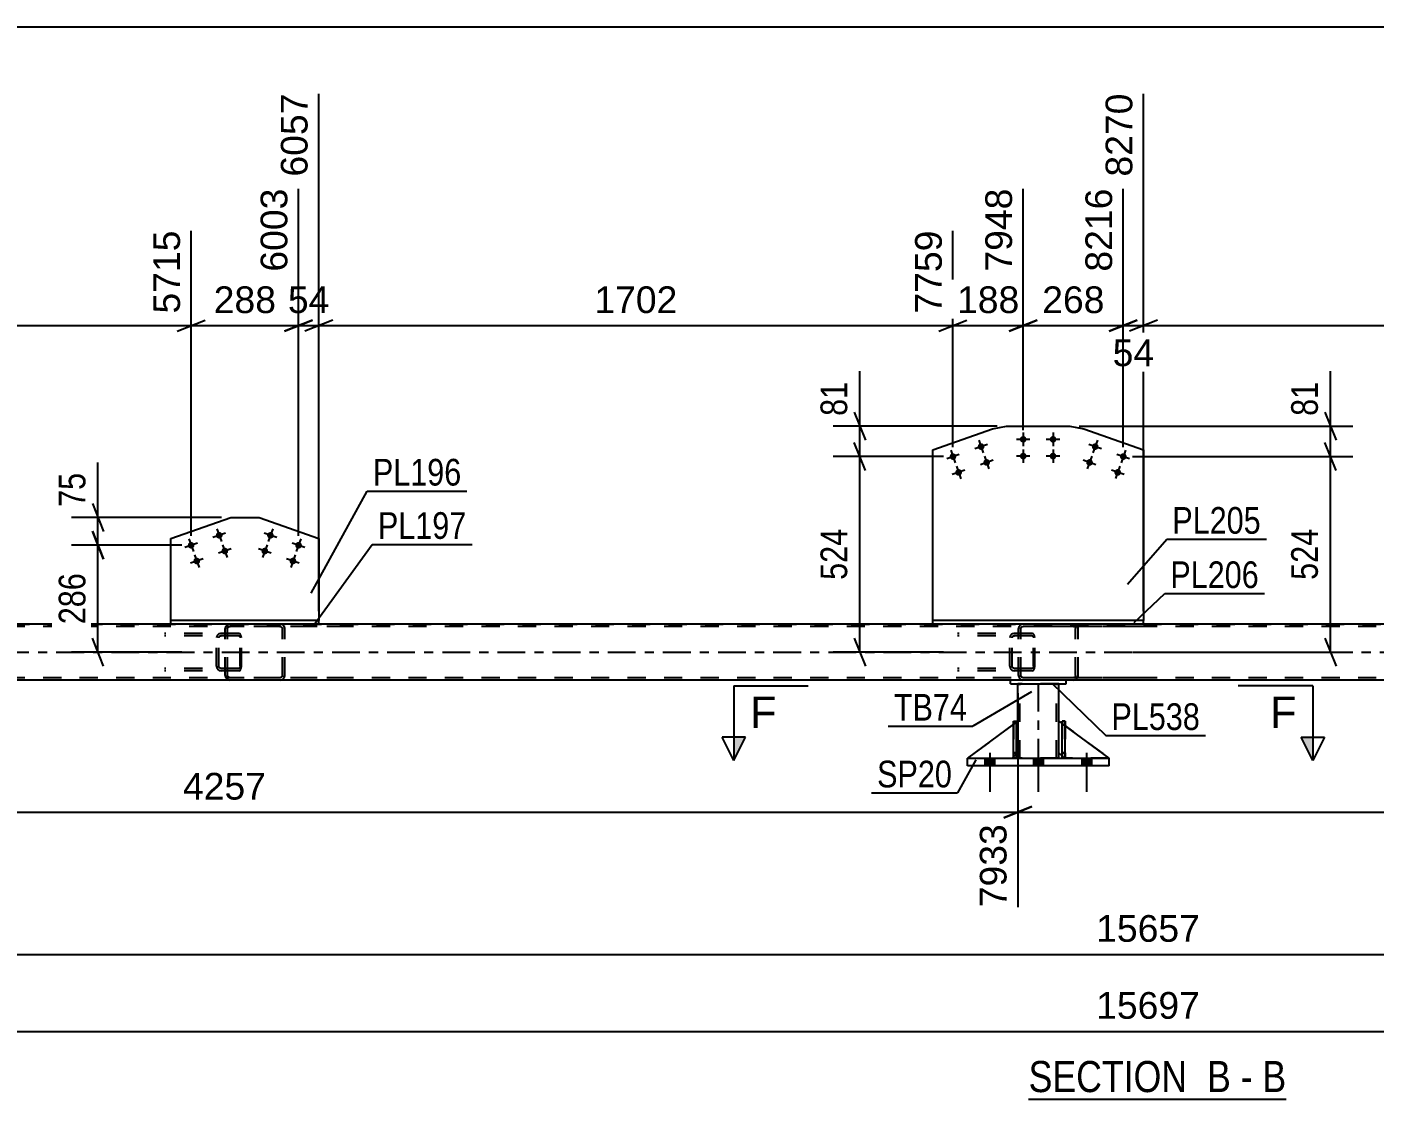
# Model space of a CAD drawing. Header units: millimetres. Extents: x -147 to 694, y -404 to 190.
# Drawn here: x 141.8 to 286.4, y -272.4 to -157.4 of the extents above; entities that cross this region are included whole.
import ezdxf

# ---------------------------------------------------------------- set-up
doc = ezdxf.new("R2010")
doc.units = ezdxf.units.MM
doc.linetypes.add('DXK_LINE_DOT2', pattern=[3.9198, 1.9599, -1.9599])
doc.linetypes.add('DXK_LINE_DOT3', pattern=[5.9187, 2.979, -0.9799, 0.9799, -0.9799])
doc.styles.add('Arial', font='ARIAL.TTF', dxfattribs={"height": 0.2})
doc.styles.add('Arial Narrow', font='ARIALN.TTF', dxfattribs={"height": 0.2})

# ---------------------------------------------------------------- blocks, each defined once
blk = doc.blocks.new('Unknown-318897192-17 - 5161')
at = {"color": 6, "linetype": 'Continuous'}
blk.add_line((249.34, -272.42), (276.98, -272.42), dxfattribs=at)
at = {"color": 0, "linetype": 'Continuous'}
for points in [[(267.44, -271.67), (267.44, -268.17), (249.34, -268.17), (249.34, -271.67)], [(271.05, -271.67), (271.05, -268.17), (268.49, -268.17), (268.49, -271.67)], [(273.38, -271.67), (273.38, -268.17), (272.1, -268.17), (272.1, -271.67)], [(276.98, -271.67), (276.98, -268.17), (274.43, -268.17), (274.43, -271.67)]]:
    blk.add_wipeout(points, dxfattribs=at)
at = {"color": 7, "linetype": 'Continuous', "style": 'Arial Narrow'}
for s, p in [('SECTION ', (249.34, -271.67)), ('B', (268.49, -271.67)), ('B', (274.43, -271.67)), ('-', (272.1, -271.67))]:
    blk.add_text(s, height=3.34, dxfattribs=at).set_placement(p)
blk = doc.blocks.new('Bolt-318897192-5173 - 5161')
at = {"linetype": 'Continuous'}
for points in [[(256.82, -202.52, -1), (256.15, -202.28, -1)], [(256.22, -204.22, -1), (255.54, -203.98, -1)], [(259.84, -203.59, -1), (259.16, -203.35, -1)], [(259.24, -205.29, -1), (258.56, -205.05, -1)]]:
    blk.add_hatch(color=1, dxfattribs=at).paths.add_polyline_path(points)
at = {"color": 1, "linetype": 'Continuous'}
for p, q in [((257.16, -202.64), (255.81, -202.16)), ((256.73, -201.72), (256.24, -203.08)), ((256.12, -203.42), (255.64, -204.77)), ((260.18, -203.71), (258.82, -203.23)), ((259.74, -202.79), (259.26, -204.15)), ((256.56, -204.34), (255.21, -203.86)), ((259.58, -205.41), (258.22, -204.93)), ((259.14, -204.49), (258.66, -205.84))]:
    blk.add_line(p, q, dxfattribs=at)
blk = doc.blocks.new('Bolt-318897192-5293 - 5161')
at = {"linetype": 'Continuous'}
for points in [[(244.65, -236.65), (245.69, -236.65), (245.69, -235.85), (244.65, -235.85)], [(244.65, -236.65), (245.69, -236.65), (245.69, -235.85), (244.65, -235.85)], [(244.65, -236.65), (245.69, -236.65), (245.69, -235.85), (244.65, -235.85)], [(249.85, -236.65), (250.89, -236.65), (250.89, -235.85), (249.85, -235.85)], [(249.85, -236.65), (250.89, -236.65), (250.89, -235.85), (249.85, -235.85)], [(255.05, -236.65), (256.09, -236.65), (256.09, -235.85), (255.05, -235.85)], [(255.05, -236.65), (256.09, -236.65), (256.09, -235.85), (255.05, -235.85)], [(255.05, -236.65), (256.09, -236.65), (256.09, -235.85), (255.05, -235.85)]]:
    blk.add_hatch(color=1, dxfattribs=at).paths.add_polyline_path(points)
at = {"color": 1, "linetype": 'Continuous'}
for p, q in [((245.17, -235.25), (245.17, -239.45)), ((245.17, -235.25), (245.17, -239.45)), ((245.17, -235.25), (245.17, -239.45)), ((250.37, -235.25), (250.37, -239.45)), ((250.37, -235.25), (250.37, -239.45)), ((255.57, -235.25), (255.57, -239.45)), ((255.57, -235.25), (255.57, -239.45)), ((255.57, -235.25), (255.57, -239.45)), ((244.65, -235.85), (244.65, -236.65)), ((244.65, -235.85), (244.65, -236.65)), ((244.65, -235.85), (244.65, -236.65)), ((245.69, -235.85), (245.69, -236.65)), ((245.69, -235.85), (245.69, -236.65)), ((245.69, -235.85), (245.69, -236.65)), ((249.85, -235.85), (249.85, -236.65)), ((249.85, -235.85), (249.85, -236.65)), ((250.89, -235.85), (250.89, -236.65)), ((250.89, -235.85), (250.89, -236.65)), ((255.05, -235.85), (255.05, -236.65)), ((255.05, -235.85), (255.05, -236.65)), ((255.05, -235.85), (255.05, -236.65)), ((256.09, -235.85), (256.09, -236.65)), ((256.09, -235.85), (256.09, -236.65)), ((256.09, -235.85), (256.09, -236.65))]:
    blk.add_line(p, q, dxfattribs=at)
blk = doc.blocks.new('Bolt-318897192-5243 - 5161')
at = {"linetype": 'Continuous'}
for points in [[(244.58, -202.28, -1), (243.9, -202.52, -1)], [(241.56, -203.35, -1), (240.89, -203.59, -1)], [(245.18, -203.98, -1), (244.5, -204.22, -1)], [(242.17, -205.05, -1), (241.49, -205.29, -1)]]:
    blk.add_hatch(color=1, dxfattribs=at).paths.add_polyline_path(points)
at = {"color": 1, "linetype": 'Continuous'}
for p, q in [((244.92, -202.16), (243.56, -202.64)), ((244, -201.72), (244.48, -203.08)), ((241.9, -203.23), (240.55, -203.71)), ((240.98, -202.79), (241.47, -204.15)), ((244.6, -203.42), (245.08, -204.78)), ((242.51, -204.93), (241.15, -205.41)), ((241.59, -204.49), (242.07, -205.85)), ((245.52, -203.86), (244.16, -204.34))]:
    blk.add_line(p, q, dxfattribs=at)
blk = doc.blocks.new('Part-318897192-5227 - 5161')
at = {"color": 7, "linetype": 'DXK_LINE_DOT2'}
for p, q in [((164.59, -222.45), (156.59, -222.45)), ((162.68, -222.45), (162.49, -222.48)), ((163.13, -222.69), (163.13, -222.45)), ((164.7, -222.48), (164.59, -222.45)), ((164.78, -222.59), (164.7, -222.48)), ((164.84, -222.74), (164.78, -222.59)), ((164.59, -222.69), (156.59, -222.69)), ((162.22, -222.74), (162.18, -222.93)), ((162.18, -225.97), (162.18, -222.93)), ((162.43, -222.93), (162.45, -222.84)), ((162.43, -225.97), (162.43, -222.93)), ((162.45, -222.84), (162.5, -222.76)), ((162.5, -222.76), (162.59, -222.71)), ((162.59, -222.71), (162.68, -222.69)), ((164.59, -222.69), (164.65, -222.71)), ((164.65, -222.71), (164.69, -222.76)), ((164.69, -222.76), (164.72, -222.84)), ((164.72, -222.84), (164.73, -222.93)), ((164.73, -225.97), (164.73, -222.93)), ((164.86, -222.93), (164.84, -222.74)), ((164.86, -225.97), (164.86, -222.93)), ((164.59, -226.21), (156.59, -226.21)), ((164.59, -226.45), (156.59, -226.45)), ((162.18, -225.97), (162.22, -226.15)), ((162.45, -226.06), (162.43, -225.97)), ((162.5, -226.14), (162.45, -226.06)), ((162.49, -226.41), (162.68, -226.45)), ((162.59, -226.19), (162.5, -226.14)), ((162.68, -226.21), (162.59, -226.19)), ((163.13, -226.45), (163.13, -226.21)), ((164.65, -226.19), (164.59, -226.21)), ((164.59, -226.45), (164.7, -226.41)), ((164.69, -226.14), (164.65, -226.19)), ((164.72, -226.06), (164.69, -226.14)), ((164.7, -226.41), (164.78, -226.31)), ((164.73, -225.97), (164.72, -226.06)), ((164.78, -226.31), (164.84, -226.15)), ((164.84, -226.15), (164.86, -225.97))]:
    blk.add_line(p, q, dxfattribs=at)
for centre, start, end in [((162.67, -222.94), 111.1513, 156.1049), ((162.67, -225.95), 203.8951, 248.8487)]:
    blk.add_arc(centre, 0.492, start, end, dxfattribs=at)
blk = doc.blocks.new('Part-318897192-5228 - 5161')
at = {"color": 7, "linetype": 'DXK_LINE_DOT2'}
for p, q in [((163.17, -221.74), (163.13, -221.93)), ((163.13, -226.97), (163.13, -221.93)), ((163.38, -221.93), (163.4, -221.84)), ((163.38, -226.97), (163.38, -221.93)), ((163.4, -221.84), (163.46, -221.76)), ((163.64, -221.45), (163.44, -221.48)), ((163.46, -221.76), (163.54, -221.71)), ((163.54, -221.71), (163.64, -221.69)), ((176, -221.45), (163.64, -221.45)), ((176, -221.69), (163.64, -221.69)), ((169.2, -221.48), (169, -221.45)), ((169, -221.69), (169.1, -221.71)), ((169.1, -221.71), (169.18, -221.76)), ((169.18, -221.76), (169.24, -221.84)), ((169.24, -221.84), (169.26, -221.93)), ((169.26, -226.97), (169.26, -221.93)), ((169.51, -221.93), (169.47, -221.74)), ((169.51, -226.97), (169.51, -221.93)), ((163.13, -226.97), (163.17, -227.15)), ((163.4, -227.06), (163.38, -226.97)), ((169.26, -226.97), (169.24, -227.06)), ((169.47, -227.15), (169.51, -226.97)), ((163.46, -227.14), (163.4, -227.06)), ((163.44, -227.41), (163.64, -227.45)), ((163.54, -227.19), (163.46, -227.14)), ((163.64, -227.21), (163.54, -227.19)), ((176, -227.21), (163.64, -227.21)), ((176, -227.45), (163.64, -227.45)), ((169.1, -227.19), (169, -227.21)), ((169, -227.45), (169.2, -227.41)), ((169.18, -227.14), (169.1, -227.19)), ((169.24, -227.06), (169.18, -227.14))]:
    blk.add_line(p, q, dxfattribs=at)
for centre, start, end in [((163.62, -221.95), 110.7583, 155.68), ((169.02, -221.95), 24.32, 69.2417), ((163.62, -226.95), 204.32, 249.2417), ((169.02, -226.95), 290.7583, 335.68)]:
    blk.add_arc(centre, 0.496, start, end, dxfattribs=at)
blk = doc.blocks.new('Part-318897192-5242 - 5161')
at = {"color": 2, "linetype": 'Continuous'}
for p, q in [((157.3, -212.27), (163.71, -210)), ((163.71, -210), (166.75, -210)), ((166.75, -210), (173.16, -212.27)), ((157.3, -221.05), (157.3, -212.27)), ((173.16, -212.27), (173.16, -221.05))]:
    blk.add_line(p, q, dxfattribs=at)
at = {"color": 7, "linetype": 'DXK_LINE_DOT2'}
blk.add_line((173.16, -221.05), (157.3, -221.05), dxfattribs=at)
blk = doc.blocks.new('Part-318897192-5178 - 5161')
at = {"color": 2, "linetype": 'Continuous'}
for p, q in [((239.06, -202.76), (245.47, -200.48)), ((245.47, -200.48), (246.96, -200.22)), ((246.96, -200.22), (253.76, -200.22)), ((253.76, -200.22), (255.26, -200.48)), ((255.26, -200.48), (261.67, -202.75)), ((239.06, -221.05), (239.06, -202.76)), ((261.67, -202.75), (261.67, -221.05))]:
    blk.add_line(p, q, dxfattribs=at)
at = {"color": 7, "linetype": 'DXK_LINE_DOT2'}
blk.add_line((261.67, -221.05), (239.06, -221.05), dxfattribs=at)
blk = doc.blocks.new('Bolt-318897192-5244 - 5161')
at = {"linetype": 'Continuous'}
for points in [[(249.12, -201.62, -1), (248.4, -201.62, -1)], [(252.32, -201.62, -1), (251.6, -201.62, -1)], [(249.12, -203.42, -1), (248.4, -203.42, -1)], [(252.32, -203.42, -1), (251.6, -203.42, -1)]]:
    blk.add_hatch(color=1, dxfattribs=at).paths.add_polyline_path(points)
at = {"color": 1, "linetype": 'Continuous'}
for p, q in [((248.76, -200.9), (248.76, -202.34)), ((251.96, -200.9), (251.96, -202.34)), ((249.48, -201.62), (248.04, -201.62)), ((252.68, -201.62), (251.24, -201.62)), ((249.48, -203.42), (248.04, -203.42)), ((248.76, -202.7), (248.76, -204.14)), ((252.68, -203.42), (251.24, -203.42)), ((251.96, -202.7), (251.96, -204.14))]:
    blk.add_line(p, q, dxfattribs=at)
blk = doc.blocks.new('Bolt-318897192-5267 - 5161')
at = {"linetype": 'Continuous'}
for points in [[(168.31, -212.04, -1), (167.64, -211.8, -1)], [(167.71, -213.73, -1), (167.03, -213.49, -1)], [(171.33, -213.11, -1), (170.65, -212.87, -1)], [(170.73, -214.8, -1), (170.05, -214.56, -1)]]:
    blk.add_hatch(color=1, dxfattribs=at).paths.add_polyline_path(points)
at = {"color": 1, "linetype": 'Continuous'}
for p, q in [((168.65, -212.16), (167.3, -211.68)), ((168.22, -211.24), (167.73, -212.6)), ((171.23, -212.31), (170.75, -213.67)), ((168.05, -213.85), (166.69, -213.37)), ((167.61, -212.94), (167.13, -214.29)), ((171.67, -213.23), (170.31, -212.75)), ((171.07, -214.92), (169.71, -214.44)), ((170.63, -214.01), (170.15, -215.36))]:
    blk.add_line(p, q, dxfattribs=at)
blk = doc.blocks.new('Part-318897192-5289 - 5161')
at = {"color": 7, "linetype": 'DXK_LINE_DOT2'}
for p, q in [((249.73, -222.45), (241.72, -222.45)), ((247.82, -222.45), (247.62, -222.48)), ((248.26, -222.69), (248.26, -222.45)), ((249.83, -222.48), (249.73, -222.45)), ((249.92, -222.59), (249.83, -222.48)), ((249.98, -222.74), (249.92, -222.59)), ((249.73, -222.69), (241.72, -222.69)), ((247.35, -222.74), (247.31, -222.93)), ((247.31, -225.97), (247.31, -222.93)), ((247.57, -222.93), (247.58, -222.84)), ((247.57, -225.97), (247.57, -222.93)), ((247.58, -222.84), (247.64, -222.76)), ((247.64, -222.76), (247.72, -222.71)), ((247.72, -222.71), (247.82, -222.69)), ((249.73, -222.69), (249.78, -222.71)), ((249.78, -222.71), (249.82, -222.76)), ((249.82, -222.76), (249.85, -222.84)), ((249.85, -222.84), (249.86, -222.93)), ((249.86, -225.97), (249.86, -222.93)), ((250, -222.93), (249.98, -222.74)), ((250, -225.97), (250, -222.93)), ((249.73, -226.21), (241.72, -226.21)), ((249.73, -226.45), (241.72, -226.45)), ((247.31, -225.97), (247.35, -226.15)), ((247.58, -226.06), (247.57, -225.97)), ((247.64, -226.14), (247.58, -226.06)), ((247.62, -226.41), (247.82, -226.45)), ((247.72, -226.19), (247.64, -226.14)), ((247.82, -226.21), (247.72, -226.19)), ((248.26, -226.45), (248.26, -226.21)), ((249.78, -226.19), (249.73, -226.21)), ((249.73, -226.45), (249.83, -226.41)), ((249.82, -226.14), (249.78, -226.19)), ((249.85, -226.06), (249.82, -226.14)), ((249.83, -226.41), (249.92, -226.31)), ((249.86, -225.97), (249.85, -226.06)), ((249.92, -226.31), (249.98, -226.15)), ((249.98, -226.15), (250, -225.97))]:
    blk.add_line(p, q, dxfattribs=at)
for centre, start, end in [((247.8, -222.94), 111.1513, 156.1049), ((247.8, -225.95), 203.8951, 248.8487)]:
    blk.add_arc(centre, 0.492, start, end, dxfattribs=at)
blk = doc.blocks.new('Part-318897192-5225 - 5161')
at = {"color": 7, "linetype": 'DXK_LINE_DOT2'}
for p, q in [((557.12, -221.69), (-20.73, -221.69)), ((-12.73, -221.45), (557.12, -221.45)), ((173.16, -221.45), (157.3, -221.45)), ((261.67, -221.45), (239.06, -221.45)), ((557.12, -227.21), (-20.73, -227.21)), ((253.38, -227.45), (247.38, -227.45))]:
    blk.add_line(p, q, dxfattribs=at)
at = {"color": 2, "linetype": 'Continuous'}
for p, q in [((157.3, -221.45), (91.4, -221.45)), ((239.06, -221.45), (173.16, -221.45)), ((327.57, -221.45), (261.67, -221.45)), ((247.38, -227.45), (83.11, -227.45)), ((417.64, -227.45), (253.38, -227.45))]:
    blk.add_line(p, q, dxfattribs=at)
at = {"color": 7, "linetype": 'DXK_LINE_DOT3'}
blk.add_line((-20.73, -224.45), (557.12, -224.45), dxfattribs=at)
blk = doc.blocks.new('Bolt-318897192-5315 - 5161')
at = {"linetype": 'Continuous'}
for points in [[(162.82, -211.8, -1), (162.14, -212.04, -1)], [(159.8, -212.87, -1), (159.13, -213.11, -1)], [(163.42, -213.49, -1), (162.74, -213.73, -1)], [(160.41, -214.56, -1), (159.73, -214.8, -1)]]:
    blk.add_hatch(color=1, dxfattribs=at).paths.add_polyline_path(points)
at = {"color": 1, "linetype": 'Continuous'}
for p, q in [((159.22, -212.31), (159.71, -213.67)), ((163.16, -211.68), (161.8, -212.16)), ((162.24, -211.24), (162.72, -212.6)), ((160.14, -212.75), (158.79, -213.23)), ((163.76, -213.37), (162.4, -213.85)), ((162.84, -212.94), (163.32, -214.29)), ((160.75, -214.44), (159.39, -214.92)), ((159.83, -214.01), (160.31, -215.36))]:
    blk.add_line(p, q, dxfattribs=at)
blk = doc.blocks.new('Part-318897192-5450 - 5161')
at = {"color": 7, "linetype": 'DXK_LINE_DOT2'}
for p, q in [((247.73, -231.85), (248.05, -231.85)), ((247.73, -235.25), (247.73, -231.85)), ((247.73, -231.85), (247.73, -235.85)), ((248.05, -231.85), (248.05, -235.25)), ((248.05, -235.85), (248.05, -231.94)), ((248.05, -235.25), (247.73, -235.25)), ((247.73, -235.85), (247.73, -235.25)), ((248.05, -235.25), (248.05, -235.85)), ((248.05, -235.85), (247.73, -235.85)), ((248.05, -235.85), (248.05, -235.85))]:
    blk.add_line(p, q, dxfattribs=at)
blk = doc.blocks.new('Part-318897192-5362 - 5161')
at = {"color": 2, "linetype": 'Continuous'}
for p, q in [((173.16, -221.05), (157.3, -221.05)), ((157.3, -221.45), (157.3, -221.05)), ((173.16, -221.45), (173.16, -221.05)), ((173.16, -221.45), (157.3, -221.45))]:
    blk.add_line(p, q, dxfattribs=at)
blk = doc.blocks.new('Part-318897192-5432 - 5161')
at = {"color": 2, "linetype": 'Continuous'}
for p, q in [((261.67, -221.05), (239.06, -221.05)), ((239.06, -221.45), (239.06, -221.05)), ((261.67, -221.45), (261.67, -221.05)), ((261.67, -221.45), (239.06, -221.45))]:
    blk.add_line(p, q, dxfattribs=at)
blk = doc.blocks.new('Part-318897192-5437 - 5161')
at = {"color": 2, "linetype": 'Continuous'}
for p, q in [((242.77, -236.65), (242.77, -235.85)), ((242.77, -235.85), (257.97, -235.85)), ((257.97, -236.65), (242.77, -236.65)), ((257.97, -236.65), (257.97, -235.85))]:
    blk.add_line(p, q, dxfattribs=at)
blk = doc.blocks.new('Part-318897192-5480 - 5161')
at = {"color": 7, "linetype": 'DXK_LINE_DOT2'}
for p, q in [((253.25, -231.85), (252.93, -231.85)), ((252.93, -235.25), (252.93, -231.85)), ((252.93, -231.85), (252.93, -235.85)), ((253.25, -231.85), (253.25, -235.25)), ((253.25, -235.85), (253.25, -231.85)), ((253.25, -235.25), (252.93, -235.25)), ((252.93, -235.85), (252.93, -235.25)), ((253.25, -235.25), (253.25, -235.85)), ((253.25, -235.85), (252.93, -235.85)), ((253.25, -235.85), (253.25, -235.85))]:
    blk.add_line(p, q, dxfattribs=at)
blk = doc.blocks.new('Part-318897192-5481 - 5161')
at = {"color": 2, "linetype": 'Continuous'}
for p, q in [((247.73, -235.85), (247.73, -231.85)), ((247.73, -231.85), (248.05, -231.85)), ((248.05, -235.85), (248.05, -231.85)), ((247.73, -235.85), (247.73, -235.85)), ((248.05, -235.85), (247.73, -235.85))]:
    blk.add_line(p, q, dxfattribs=at)
at = {"color": 7, "linetype": 'DXK_LINE_DOT2'}
for p, q in [((247.73, -231.85), (247.73, -235.25)), ((248.05, -235.25), (248.05, -231.85)), ((247.73, -235.25), (247.73, -235.85)), ((247.73, -235.25), (248.05, -235.25)), ((248.05, -235.85), (248.05, -235.25)), ((247.73, -235.85), (247.73, -235.85)), ((247.73, -235.85), (247.73, -235.85)), ((248.05, -235.85), (248.05, -235.85))]:
    blk.add_line(p, q, dxfattribs=at)
blk = doc.blocks.new('Part-318897192-5482 - 5161')
at = {"color": 2, "linetype": 'Continuous'}
for p, q in [((252.93, -235.85), (252.93, -231.85)), ((252.93, -231.85), (253.25, -231.85)), ((253.25, -235.85), (253.25, -231.85)), ((252.93, -235.85), (252.93, -235.85)), ((253.25, -235.85), (252.93, -235.85))]:
    blk.add_line(p, q, dxfattribs=at)
at = {"color": 7, "linetype": 'DXK_LINE_DOT2'}
for p, q in [((252.93, -231.85), (252.93, -235.25)), ((253.25, -235.25), (253.25, -231.85)), ((252.93, -235.25), (252.93, -235.85)), ((252.93, -235.25), (253.25, -235.25)), ((253.25, -235.85), (253.25, -235.25)), ((252.93, -235.85), (252.93, -235.85)), ((252.93, -235.85), (252.93, -235.85)), ((253.25, -235.85), (253.25, -235.85))]:
    blk.add_line(p, q, dxfattribs=at)
blk = doc.blocks.new('Part-318897192-5487 - 5161')
at = {"color": 2, "linetype": 'Continuous'}
for p, q in [((248.17, -231.85), (248.17, -227.85)), ((252.57, -231.85), (252.57, -227.85)), ((248.17, -235.85), (248.17, -235.25)), ((252.57, -235.85), (252.57, -235.25))]:
    blk.add_line(p, q, dxfattribs=at)
at = {"color": 7, "linetype": 'DXK_LINE_DOT2'}
for p, q in [((252.57, -227.85), (248.17, -227.85)), ((248.41, -235.85), (248.41, -227.85)), ((252.33, -235.85), (252.33, -227.85)), ((248.17, -235.25), (248.17, -231.85)), ((252.57, -235.25), (252.57, -231.85)), ((252.57, -235.85), (248.17, -235.85))]:
    blk.add_line(p, q, dxfattribs=at)
at = {"color": 7, "linetype": 'DXK_LINE_DOT3'}
blk.add_line((250.37, -227.85), (250.37, -235.85), dxfattribs=at)
blk = doc.blocks.new('Part-318897192-5493 - 5161')
at = {"color": 2, "linetype": 'Continuous'}
for p, q in [((253.38, -227.45), (247.38, -227.45)), ((247.38, -227.85), (247.38, -227.45)), ((247.38, -227.85), (253.38, -227.85)), ((253.38, -227.85), (253.38, -227.45))]:
    blk.add_line(p, q, dxfattribs=at)
blk = doc.blocks.new('Part-318897192-5495 - 5161')
at = {"color": 7, "linetype": 'DXK_LINE_DOT2'}
for p, q in [((252.58, -235.25), (252.58, -231.85)), ((252.58, -231.85), (257.98, -235.85)), ((253.18, -235.85), (252.58, -235.25)), ((257.98, -235.85), (253.18, -235.85))]:
    blk.add_line(p, q, dxfattribs=at)
blk = doc.blocks.new('Part-318897192-5496 - 5161')
at = {"color": 2, "linetype": 'Continuous'}
for p, q in [((252.58, -235.25), (252.58, -231.85)), ((252.58, -231.85), (252.93, -232.11)), ((257.97, -235.85), (253.25, -232.35)), ((252.93, -235.6), (252.58, -235.25))]:
    blk.add_line(p, q, dxfattribs=at)
at = {"color": 7, "linetype": 'DXK_LINE_DOT2'}
for p, q in [((253.25, -232.35), (252.93, -232.11)), ((252.93, -235.6), (253.18, -235.85)), ((253.18, -235.85), (257.97, -235.85))]:
    blk.add_line(p, q, dxfattribs=at)
blk = doc.blocks.new('Part-318897192-5497 - 5161')
at = {"color": 7, "linetype": 'DXK_LINE_DOT2'}
for p, q in [((248.17, -231.85), (242.77, -235.85)), ((248.17, -235.25), (248.17, -231.85)), ((248.17, -231.85), (248.17, -235.25)), ((247.57, -235.85), (248.17, -235.25)), ((248.17, -235.25), (247.57, -235.85)), ((248.17, -235.25), (248.17, -235.25)), ((242.77, -235.85), (247.57, -235.85))]:
    blk.add_line(p, q, dxfattribs=at)
blk = doc.blocks.new('Part-318897192-5499 - 5161')
at = {"color": 2, "linetype": 'Continuous'}
for p, q in [((247.73, -232.18), (242.77, -235.85)), ((248.17, -231.85), (248.05, -231.94)), ((248.17, -235.25), (248.17, -231.85)), ((248.17, -235.25), (248.05, -235.37)), ((248.17, -235.25), (248.17, -235.25)), ((247.73, -235.69), (247.57, -235.85))]:
    blk.add_line(p, q, dxfattribs=at)
at = {"color": 7, "linetype": 'DXK_LINE_DOT2'}
for p, q in [((248.05, -231.94), (247.73, -232.18)), ((248.17, -235.25), (248.17, -231.85)), ((248.17, -235.25), (247.57, -235.85)), ((248.05, -235.37), (247.73, -235.69)), ((242.77, -235.85), (242.77, -235.85)), ((242.77, -235.85), (247.57, -235.85))]:
    blk.add_line(p, q, dxfattribs=at)
blk = doc.blocks.new('Part-318897192-5508 - 5161')
at = {"color": 7, "linetype": 'DXK_LINE_DOT2'}
for p, q in [((248.3, -221.74), (248.26, -221.93)), ((248.26, -226.97), (248.26, -221.93)), ((248.52, -221.93), (248.54, -221.84)), ((248.52, -226.97), (248.52, -221.93)), ((248.54, -221.84), (248.59, -221.76)), ((248.77, -221.45), (248.58, -221.48)), ((248.59, -221.76), (248.68, -221.71)), ((248.68, -221.71), (248.77, -221.69)), ((261.13, -221.45), (248.77, -221.45)), ((261.13, -221.69), (248.77, -221.69)), ((254.33, -221.48), (254.14, -221.45)), ((254.14, -221.69), (254.23, -221.71)), ((254.23, -221.71), (254.32, -221.76)), ((254.32, -221.76), (254.37, -221.84)), ((254.37, -221.84), (254.39, -221.93)), ((254.39, -226.97), (254.39, -221.93)), ((254.65, -221.93), (254.61, -221.74)), ((254.65, -226.97), (254.65, -221.93)), ((248.26, -226.97), (248.3, -227.15)), ((248.54, -227.06), (248.52, -226.97)), ((254.39, -226.97), (254.37, -227.06)), ((254.61, -227.15), (254.65, -226.97)), ((248.59, -227.14), (248.54, -227.06)), ((248.58, -227.41), (248.77, -227.45)), ((248.68, -227.19), (248.59, -227.14)), ((248.77, -227.21), (248.68, -227.19)), ((261.13, -227.21), (248.77, -227.21)), ((261.13, -227.45), (248.77, -227.45)), ((254.23, -227.19), (254.14, -227.21)), ((254.14, -227.45), (254.33, -227.41)), ((254.32, -227.14), (254.23, -227.19)), ((254.37, -227.06), (254.32, -227.14))]:
    blk.add_line(p, q, dxfattribs=at)
for centre, start, end in [((248.75, -221.95), 110.7583, 155.68), ((254.16, -221.95), 24.32, 69.2417), ((248.75, -226.95), 204.32, 249.2417), ((254.16, -226.95), 290.7583, 335.68)]:
    blk.add_arc(centre, 0.496, start, end, dxfattribs=at)
blk = doc.blocks.new('StraightDimension-318897192-4993 - 3274')
at = {"color": 7, "linetype": 'Continuous'}
blk.add_line((-46.14, -157.36), (588.12, -157.36), dxfattribs=at)
blk = doc.blocks.new('StraightDimension-318897192-11980 - 5161')
at = {"color": 7, "linetype": 'Continuous'}
for p, q in [((173.16, -220.05), (173.16, -164.53)), ((170.99, -211.99), (170.99, -174.73)), ((169.49, -190.02), (172.49, -188.82)), ((174.66, -188.82), (171.66, -190.02)), ((170.99, -189.42), (173.16, -189.42))]:
    blk.add_line(p, q, dxfattribs=at)
at = {"color": 0, "linetype": 'Continuous'}
blk.add_wipeout([(172.56, -163.93), (168.36, -163.93), (168.36, -174.02), (172.56, -174.02)], dxfattribs=at)
at = {"color": 0}
blk.add_wipeout([(174.9, -188.67), (174.9, -184.47), (169.25, -184.47), (169.25, -188.67)], dxfattribs=at)
at = {"color": 3, "linetype": 'Continuous', "style": 'Arial'}
blk.add_text('6057', height=2.865, rotation=90.0002, dxfattribs=at).set_placement((171.96, -173.42))
at = {"color": 3, "style": 'Arial'}
blk.add_text('54', height=2.865, dxfattribs=at).set_placement((169.85, -188.07))
blk = doc.blocks.new('StraightDimension-318897192-11979 - 5161')
at = {"color": 7, "linetype": 'Continuous'}
for p, q in [((173.16, -220.05), (173.16, -164.53)), ((241.22, -202.47), (241.22, -179.23)), ((174.66, -188.82), (171.66, -190.02)), ((239.72, -190.02), (242.72, -188.82)), ((173.16, -189.42), (241.22, -189.42))]:
    blk.add_line(p, q, dxfattribs=at)
at = {"color": 0}
blk.add_wipeout([(212.24, -188.67), (212.24, -184.47), (202.14, -184.47), (202.14, -188.67)], dxfattribs=at)
at = {"color": 3, "style": 'Arial'}
blk.add_text('1702', height=2.865, dxfattribs=at).set_placement((202.74, -188.07))
at = {"color": 0, "linetype": 'Continuous'}
blk.add_wipeout([(240.62, -178.63), (236.42, -178.63), (236.42, -188.72), (240.62, -188.72)], dxfattribs=at)
at = {"color": 3, "linetype": 'Continuous', "style": 'Arial'}
blk.add_text('7759', height=2.865, rotation=90.0002, dxfattribs=at).set_placement((240.02, -188.12))
blk = doc.blocks.new('StraightDimension-318897192-11981 - 5161')
at = {"color": 7, "linetype": 'Continuous'}
for p, q in [((170.99, -211.99), (170.99, -174.73)), ((159.47, -211.99), (159.47, -179.23)), ((157.97, -190.02), (160.97, -188.82)), ((172.49, -188.82), (169.49, -190.02)), ((159.47, -189.42), (170.99, -189.42))]:
    blk.add_line(p, q, dxfattribs=at)
at = {"color": 0}
blk.add_wipeout([(169.16, -188.67), (169.16, -184.47), (161.29, -184.47), (161.29, -188.67)], dxfattribs=at)
at = {"color": 3, "style": 'Arial'}
blk.add_text('288', height=2.865, dxfattribs=at).set_placement((161.89, -188.07))
at = {"color": 0, "linetype": 'Continuous'}
blk.add_wipeout([(170.39, -174.13), (166.19, -174.13), (166.19, -184.22), (170.39, -184.22)], dxfattribs=at)
at = {"color": 3, "linetype": 'Continuous', "style": 'Arial'}
blk.add_text('6003', height=2.865, rotation=90.0002, dxfattribs=at).set_placement((169.79, -183.62))
blk = doc.blocks.new('StraightDimension-318897192-11978 - 5161')
at = {"color": 7, "linetype": 'Continuous'}
for p, q in [((248.76, -200.62), (248.76, -174.73)), ((241.22, -202.47), (241.22, -179.23)), ((239.72, -190.02), (242.72, -188.82)), ((250.26, -188.82), (247.26, -190.02)), ((241.22, -189.42), (248.76, -189.42))]:
    blk.add_line(p, q, dxfattribs=at)
at = {"color": 0}
blk.add_wipeout([(248.93, -188.67), (248.93, -184.47), (241.06, -184.47), (241.06, -188.67)], dxfattribs=at)
at = {"color": 3, "style": 'Arial'}
blk.add_text('188', height=2.865, dxfattribs=at).set_placement((241.66, -188.07))
at = {"color": 0, "linetype": 'Continuous'}
blk.add_wipeout([(248.16, -174.13), (243.96, -174.13), (243.96, -184.22), (248.16, -184.22)], dxfattribs=at)
at = {"color": 3, "linetype": 'Continuous', "style": 'Arial'}
blk.add_text('7948', height=2.865, rotation=90.0002, dxfattribs=at).set_placement((247.56, -183.62))
blk = doc.blocks.new('StraightDimension-318897192-11975 - 5161')
at = {"color": 7, "linetype": 'Continuous'}
for p, q in [((261.67, -220.05), (261.67, -164.53)), ((329.73, -211.99), (329.73, -179.23)), ((263.17, -188.82), (260.17, -190.02)), ((328.23, -190.02), (331.23, -188.82)), ((261.67, -189.42), (329.73, -189.42))]:
    blk.add_line(p, q, dxfattribs=at)
at = {"color": 0}
blk.add_wipeout([(300.75, -188.67), (300.75, -184.47), (290.65, -184.47), (290.65, -188.67)], dxfattribs=at)
at = {"color": 3, "style": 'Arial'}
blk.add_text('1702', height=2.865, dxfattribs=at).set_placement((291.25, -188.07))
at = {"color": 0, "linetype": 'Continuous'}
blk.add_wipeout([(329.13, -178.63), (324.93, -178.63), (324.93, -188.72), (329.13, -188.72)], dxfattribs=at)
at = {"color": 3, "linetype": 'Continuous', "style": 'Arial'}
blk.add_text('9972', height=2.865, rotation=90.0002, dxfattribs=at).set_placement((328.53, -188.12))
blk = doc.blocks.new('StraightDimension-318897192-5809 - 5161')
at = {"color": 7, "linetype": 'Continuous'}
for p, q in [((77.91, -228.85), (77.91, -251.83)), ((248.17, -228.85), (248.17, -251.83)), ((79.41, -241.03), (76.41, -242.23)), ((246.67, -242.23), (249.67, -241.03)), ((77.91, -241.63), (248.17, -241.63))]:
    blk.add_line(p, q, dxfattribs=at)
at = {"color": 0}
blk.add_wipeout([(168.09, -240.88), (168.09, -236.68), (157.99, -236.68), (157.99, -240.88)], dxfattribs=at)
at = {"color": 3, "style": 'Arial'}
blk.add_text('4257', height=2.865, dxfattribs=at).set_placement((158.59, -240.28))
at = {"color": 0, "linetype": 'Continuous'}
blk.add_wipeout([(247.57, -242.33), (243.37, -242.33), (243.37, -252.43), (247.57, -252.43)], dxfattribs=at)
at = {"color": 3, "linetype": 'Continuous', "style": 'Arial'}
blk.add_text('7933', height=2.865, rotation=90.0002, dxfattribs=at).set_placement((246.97, -251.83))
blk = doc.blocks.new('StraightDimension-318897192-5819 - 5161')
at = {"color": 7, "linetype": 'Continuous'}
for p, q in [((248.17, -228.85), (248.17, -251.83)), ((418.44, -228.85), (418.44, -254.05)), ((249.67, -241.03), (246.67, -242.23)), ((416.94, -242.23), (419.94, -241.03)), ((248.17, -241.63), (418.44, -241.63))]:
    blk.add_line(p, q, dxfattribs=at)
at = {"color": 0}
blk.add_wipeout([(338.36, -240.88), (338.36, -236.68), (328.26, -236.68), (328.26, -240.88)], dxfattribs=at)
at = {"color": 3, "style": 'Arial'}
blk.add_text('4257', height=2.865, dxfattribs=at).set_placement((328.86, -240.28))
at = {"color": 0, "linetype": 'Continuous'}
blk.add_wipeout([(417.84, -242.33), (413.64, -242.33), (413.64, -254.65), (417.84, -254.65)], dxfattribs=at)
at = {"color": 3, "linetype": 'Continuous', "style": 'Arial'}
blk.add_text('12190', height=2.865, rotation=90.0002, dxfattribs=at).set_placement((417.24, -254.05))
blk = doc.blocks.new('StraightDimension-318897192-5843 - 5161')
at = {"color": 7, "linetype": 'Continuous'}
blk.add_line((-33.63, -265.15), (557.92, -265.15), dxfattribs=at)
at = {"color": 0}
blk.add_wipeout([(268.31, -264.4), (268.31, -260.2), (255.99, -260.2), (255.99, -264.4)], dxfattribs=at)
at = {"color": 3, "style": 'Arial'}
blk.add_text('15697', height=2.865, dxfattribs=at).set_placement((256.59, -263.8))
blk = doc.blocks.new('StraightDimension-318897192-6138 - 5161')
at = {"color": 7, "linetype": 'Continuous'}
blk.add_line((-32.83, -256.89), (557.12, -256.89), dxfattribs=at)
at = {"color": 0}
blk.add_wipeout([(268.31, -256.14), (268.31, -251.94), (255.99, -251.94), (255.99, -256.14)], dxfattribs=at)
at = {"color": 3, "style": 'Arial'}
blk.add_text('15657', height=2.865, dxfattribs=at).set_placement((256.59, -255.54))
blk = doc.blocks.new('StraightDimension-318897192-11976 - 5161')
at = {"color": 7, "linetype": 'Continuous'}
for p, q in [((261.67, -220.05), (261.67, -164.53)), ((259.5, -202.47), (259.5, -174.73)), ((258, -190.02), (261, -188.82)), ((263.17, -188.82), (260.17, -190.02)), ((259.5, -189.42), (261.67, -189.42))]:
    blk.add_line(p, q, dxfattribs=at)
at = {"color": 0, "linetype": 'Continuous'}
blk.add_wipeout([(261.07, -163.93), (256.87, -163.93), (256.87, -174.02), (261.07, -174.02)], dxfattribs=at)
at = {"color": 0}
blk.add_wipeout([(263.41, -194.37), (263.41, -190.17), (257.76, -190.17), (257.76, -194.37)], dxfattribs=at)
at = {"color": 3, "linetype": 'Continuous', "style": 'Arial'}
blk.add_text('8270', height=2.865, rotation=90.0002, dxfattribs=at).set_placement((260.47, -173.42))
at = {"color": 3, "style": 'Arial'}
blk.add_text('54', height=2.865, dxfattribs=at).set_placement((258.36, -193.77))
blk = doc.blocks.new('StraightDimension-318897192-11977 - 5161')
at = {"color": 7, "linetype": 'Continuous'}
for p, q in [((248.76, -200.62), (248.76, -174.73)), ((259.5, -202.47), (259.5, -174.73)), ((247.26, -190.02), (250.26, -188.82)), ((261, -188.82), (258, -190.02)), ((248.76, -189.42), (259.5, -189.42))]:
    blk.add_line(p, q, dxfattribs=at)
at = {"color": 0}
blk.add_wipeout([(258.07, -188.67), (258.07, -184.47), (250.2, -184.47), (250.2, -188.67)], dxfattribs=at)
at = {"color": 3, "style": 'Arial'}
blk.add_text('268', height=2.865, dxfattribs=at).set_placement((250.8, -188.07))
at = {"color": 0, "linetype": 'Continuous'}
blk.add_wipeout([(258.9, -174.13), (254.7, -174.13), (254.7, -184.22), (258.9, -184.22)], dxfattribs=at)
at = {"color": 3, "linetype": 'Continuous', "style": 'Arial'}
blk.add_text('8216', height=2.865, rotation=90.0002, dxfattribs=at).set_placement((258.3, -183.62))
blk = doc.blocks.new('StraightDimension-318897192-11982 - 5161')
at = {"color": 7, "linetype": 'Continuous'}
for p, q in [((91.4, -220.05), (91.4, -164.53)), ((159.47, -211.99), (159.47, -179.23)), ((92.9, -188.82), (89.9, -190.02)), ((157.97, -190.02), (160.97, -188.82)), ((91.4, -189.42), (159.47, -189.42))]:
    blk.add_line(p, q, dxfattribs=at)
at = {"color": 0}
blk.add_wipeout([(130.48, -188.67), (130.48, -184.47), (120.38, -184.47), (120.38, -188.67)], dxfattribs=at)
at = {"color": 3, "style": 'Arial'}
blk.add_text('1702', height=2.865, dxfattribs=at).set_placement((120.98, -188.07))
at = {"color": 0, "linetype": 'Continuous'}
blk.add_wipeout([(158.87, -178.63), (154.67, -178.63), (154.67, -188.72), (158.87, -188.72)], dxfattribs=at)
at = {"color": 3, "linetype": 'Continuous', "style": 'Arial'}
blk.add_text('5715', height=2.865, rotation=90.0002, dxfattribs=at).set_placement((158.27, -188.12))
blk = doc.blocks.new('StraightDimension-318897192-19309 - 5161')
at = {"color": 7, "linetype": 'Continuous'}
for p, q in [((149.47, -210), (149.47, -204.09)), ((149.47, -210), (149.47, -204.09)), ((148.87, -208.5), (150.07, -211.5)), ((162.71, -210), (146.62, -210)), ((149.47, -212.99), (149.47, -210)), ((150.07, -214.49), (148.87, -211.49)), ((158.47, -212.99), (146.62, -212.99))]:
    blk.add_line(p, q, dxfattribs=at)
at = {"color": 0}
blk.add_wipeout([(148.72, -204.62), (144.52, -204.62), (144.52, -209.47), (148.72, -209.47)], dxfattribs=at)
at = {"color": 3, "style": 'Arial Narrow'}
blk.add_text('75', height=2.863, rotation=90.0002, dxfattribs=at).set_placement((148.12, -208.87))
blk = doc.blocks.new('StraightDimension-318897192-19310 - 5161')
at = {"color": 7, "linetype": 'Continuous'}
for p, q in [((148.87, -211.49), (150.07, -214.49)), ((158.47, -212.99), (146.62, -212.99)), ((149.47, -224.45), (149.47, -212.99)), ((150.07, -225.95), (148.87, -222.95)), ((158.47, -224.45), (146.62, -224.45))]:
    blk.add_line(p, q, dxfattribs=at)
at = {"color": 0}
blk.add_wipeout([(148.72, -215.38), (144.52, -215.38), (144.52, -222.06), (148.72, -222.06)], dxfattribs=at)
at = {"color": 3, "style": 'Arial Narrow'}
blk.add_text('286', height=2.863, rotation=90.0002, dxfattribs=at).set_placement((148.12, -221.46))
blk = doc.blocks.new('StraightDimension-318897192-19336 - 5161')
at = {"color": 7, "linetype": 'Continuous'}
for p, q in [((231.22, -200.22), (231.22, -194.32)), ((231.22, -200.22), (231.22, -194.32)), ((230.62, -198.72), (231.82, -201.72)), ((245.96, -200.22), (228.37, -200.22)), ((231.22, -203.47), (231.22, -200.22)), ((231.82, -204.97), (230.62, -201.97)), ((240.22, -203.47), (228.37, -203.47))]:
    blk.add_line(p, q, dxfattribs=at)
at = {"color": 0}
blk.add_wipeout([(230.47, -194.84), (226.27, -194.84), (226.27, -199.7), (230.47, -199.7)], dxfattribs=at)
at = {"color": 3, "style": 'Arial Narrow'}
blk.add_text('81', height=2.863, rotation=90.0002, dxfattribs=at).set_placement((229.87, -199.1))
blk = doc.blocks.new('StraightDimension-318897192-19337 - 5161')
at = {"color": 7, "linetype": 'Continuous'}
for p, q in [((231.82, -204.97), (230.62, -201.97)), ((240.22, -203.47), (228.37, -203.47)), ((231.22, -224.45), (231.22, -203.47)), ((230.62, -222.95), (231.82, -225.95)), ((240.22, -224.45), (228.37, -224.45))]:
    blk.add_line(p, q, dxfattribs=at)
at = {"color": 0}
blk.add_wipeout([(230.47, -210.62), (226.27, -210.62), (226.27, -217.3), (230.47, -217.3)], dxfattribs=at)
at = {"color": 3, "style": 'Arial Narrow'}
blk.add_text('524', height=2.863, rotation=90.0002, dxfattribs=at).set_placement((229.87, -216.7))
blk = doc.blocks.new('StraightDimension-318897192-19363 - 5161')
at = {"color": 7, "linetype": 'Continuous'}
for p, q in [((281.73, -200.22), (281.73, -194.32)), ((281.73, -200.22), (281.73, -194.32)), ((281.13, -198.72), (282.33, -201.72)), ((254.76, -200.22), (284.13, -200.22)), ((281.73, -203.47), (281.73, -200.22)), ((282.33, -204.97), (281.13, -201.97)), ((260.5, -203.47), (284.13, -203.47))]:
    blk.add_line(p, q, dxfattribs=at)
at = {"color": 0}
blk.add_wipeout([(280.98, -194.84), (276.78, -194.84), (276.78, -199.7), (280.98, -199.7)], dxfattribs=at)
at = {"color": 3, "style": 'Arial Narrow'}
blk.add_text('81', height=2.863, rotation=90.0002, dxfattribs=at).set_placement((280.38, -199.1))
blk = doc.blocks.new('StraightDimension-318897192-19364 - 5161')
at = {"color": 7, "linetype": 'Continuous'}
for p, q in [((282.33, -204.97), (281.13, -201.97)), ((260.5, -203.47), (284.13, -203.47)), ((281.73, -224.45), (281.73, -203.47)), ((281.13, -222.95), (282.33, -225.95)), ((260.5, -224.45), (284.13, -224.45))]:
    blk.add_line(p, q, dxfattribs=at)
at = {"color": 0}
blk.add_wipeout([(280.98, -210.62), (276.78, -210.62), (276.78, -217.3), (280.98, -217.3)], dxfattribs=at)
at = {"color": 3, "style": 'Arial Narrow'}
blk.add_text('524', height=2.863, rotation=90.0002, dxfattribs=at).set_placement((280.38, -216.7))
blk = doc.blocks.new('Mark-318897192-5238 - 5161')
at = {"color": 0}
blk.add_wipeout([(188.47, -206.58), (188.47, -203.58), (178.97, -203.58), (178.97, -206.58)], dxfattribs=at)
blk.add_wipeout([(188.47, -206.58), (188.47, -203.58), (178.97, -203.58), (178.97, -206.58)], dxfattribs=at)
at = {"color": 30, "linetype": 'Continuous'}
for p, q in [((172.35, -218.14), (178.37, -207.18)), ((178.37, -207.18), (189.07, -207.18))]:
    blk.add_line(p, q, dxfattribs=at)
at = {"color": 3, "style": 'Arial Narrow'}
blk.add_text('PL196', height=2.863, dxfattribs=at).set_placement((178.97, -206.58))
blk = doc.blocks.new('Mark-318897192-5174 - 5161')
at = {"color": 0}
blk.add_wipeout([(274.26, -211.75), (274.26, -208.75), (264.76, -208.75), (264.76, -211.75)], dxfattribs=at)
blk.add_wipeout([(274.26, -211.75), (274.26, -208.75), (264.76, -208.75), (264.76, -211.75)], dxfattribs=at)
at = {"color": 30, "linetype": 'Continuous'}
for p, q in [((259.96, -217.18), (264.16, -212.35)), ((264.16, -212.35), (274.86, -212.35))]:
    blk.add_line(p, q, dxfattribs=at)
at = {"color": 3, "style": 'Arial Narrow'}
blk.add_text('PL205', height=2.863, dxfattribs=at).set_placement((264.76, -211.75))
blk = doc.blocks.new('SectionMark-318897192-6176 - 5161')
at = {"linetype": 'Continuous'}
for points in [[(217.69, -233.58), (218.94, -233.58), (217.69, -236.08)], [(278.59, -233.58), (279.84, -233.58), (279.84, -236.08)]]:
    blk.add_hatch(color=6, dxfattribs=at).paths.add_polyline_path(points)
at = {"color": 6, "linetype": 'Continuous'}
for p, q in [((217.69, -228.08), (225.69, -228.08)), ((217.69, -228.08), (217.69, -236.08)), ((279.84, -228.08), (271.84, -228.08)), ((279.84, -228.08), (279.84, -236.08)), ((217.69, -236.08), (216.44, -233.58)), ((218.94, -233.58), (216.44, -233.58)), ((217.69, -236.08), (218.94, -233.58)), ((278.59, -233.58), (281.09, -233.58)), ((279.84, -236.08), (278.59, -233.58)), ((281.09, -233.58), (279.84, -236.08))]:
    blk.add_line(p, q, dxfattribs=at)
at = {"color": 0, "linetype": 'Continuous'}
for points in [[(222.29, -232.58), (222.29, -229.08), (219.44, -229.08), (219.44, -232.58)], [(278.09, -232.58), (278.09, -229.08), (275.24, -229.08), (275.24, -232.58)]]:
    blk.add_wipeout(points, dxfattribs=at)
at = {"color": 3, "linetype": 'Continuous', "style": 'Arial'}
for p in [(219.44, -232.58), (275.24, -232.58)]:
    blk.add_text('F', height=3.34, dxfattribs=at).set_placement(p)
blk = doc.blocks.new('Mark-318897192-5428 - 5161')
at = {"color": 0}
blk.add_wipeout([(274.05, -217.58), (274.05, -214.58), (264.55, -214.58), (264.55, -217.58)], dxfattribs=at)
blk.add_wipeout([(274.05, -217.58), (274.05, -214.58), (264.55, -214.58), (264.55, -217.58)], dxfattribs=at)
at = {"color": 30, "linetype": 'Continuous'}
for p, q in [((260.67, -221.28), (263.95, -218.18)), ((263.95, -218.18), (274.65, -218.18))]:
    blk.add_line(p, q, dxfattribs=at)
at = {"color": 3, "style": 'Arial Narrow'}
blk.add_text('PL206', height=2.863, dxfattribs=at).set_placement((264.55, -217.58))
blk = doc.blocks.new('Mark-318897192-5358 - 5161')
at = {"color": 0}
blk.add_wipeout([(189.01, -212.3), (189.01, -209.3), (179.51, -209.3), (179.51, -212.3)], dxfattribs=at)
blk.add_wipeout([(189.01, -212.3), (189.01, -209.3), (179.51, -209.3), (179.51, -212.3)], dxfattribs=at)
at = {"color": 30, "linetype": 'Continuous'}
for p, q in [((172.77, -221.33), (178.91, -212.9)), ((178.91, -212.9), (189.61, -212.9))]:
    blk.add_line(p, q, dxfattribs=at)
at = {"color": 3, "style": 'Arial Narrow'}
blk.add_text('PL197', height=2.863, dxfattribs=at).set_placement((179.51, -212.3))
blk = doc.blocks.new('Mark-318897192-5433 - 5161')
at = {"color": 0}
blk.add_wipeout([(241.12, -238.97), (241.12, -235.97), (233.08, -235.97), (233.08, -238.97)], dxfattribs=at)
blk.add_wipeout([(241.12, -238.97), (241.12, -235.97), (233.08, -235.97), (233.08, -238.97)], dxfattribs=at)
at = {"color": 30, "linetype": 'Continuous'}
for p in [(243.66, -236.02), (232.48, -239.57)]:
    blk.add_line(p, (241.72, -239.57), dxfattribs=at)
at = {"color": 3, "style": 'Arial Narrow'}
blk.add_text('SP20', height=2.863, dxfattribs=at).set_placement((233.08, -238.97))
blk = doc.blocks.new('Mark-318897192-5483 - 5161')
at = {"color": 0}
blk.add_wipeout([(242.74, -231.81), (242.74, -228.81), (234.88, -228.81), (234.88, -231.81)], dxfattribs=at)
blk.add_wipeout([(242.74, -231.81), (242.74, -228.81), (234.88, -228.81), (234.88, -231.81)], dxfattribs=at)
at = {"color": 30, "linetype": 'Continuous'}
for p in [(249.66, -228.71), (234.28, -232.41)]:
    blk.add_line(p, (243.34, -232.41), dxfattribs=at)
at = {"color": 3, "style": 'Arial Narrow'}
blk.add_text('TB74', height=2.863, dxfattribs=at).set_placement((234.88, -231.81))
blk = doc.blocks.new('Mark-318897192-5489 - 5161')
at = {"color": 0}
blk.add_wipeout([(267.73, -232.81), (267.73, -229.81), (258.23, -229.81), (258.23, -232.81)], dxfattribs=at)
blk.add_wipeout([(267.73, -232.81), (267.73, -229.81), (258.23, -229.81), (258.23, -232.81)], dxfattribs=at)
at = {"color": 30, "linetype": 'Continuous'}
for p, q in [((251.83, -227.77), (257.63, -233.41)), ((257.63, -233.41), (268.33, -233.41))]:
    blk.add_line(p, q, dxfattribs=at)
at = {"color": 3, "style": 'Arial Narrow'}
blk.add_text('PL538', height=2.863, dxfattribs=at).set_placement((258.23, -232.81))

msp = doc.modelspace()

# ---------------------------------------------------------------- block references
for name in ['StraightDimension-318897192-4993 - 3274', 'Part-318897192-5178 - 5161', 'Bolt-318897192-5244 - 5161', 'Bolt-318897192-5243 - 5161', 'Bolt-318897192-5173 - 5161', 'Part-318897192-5242 - 5161', 'Bolt-318897192-5315 - 5161', 'Bolt-318897192-5267 - 5161', 'Part-318897192-5362 - 5161', 'Part-318897192-5432 - 5161', 'Part-318897192-5225 - 5161', 'Part-318897192-5227 - 5161', 'Part-318897192-5228 - 5161', 'Part-318897192-5289 - 5161', 'Part-318897192-5508 - 5161', 'Part-318897192-5493 - 5161', 'Part-318897192-5487 - 5161', 'Part-318897192-5497 - 5161', 'Part-318897192-5499 - 5161', 'Part-318897192-5450 - 5161', 'Part-318897192-5481 - 5161', 'Part-318897192-5495 - 5161', 'Part-318897192-5496 - 5161', 'Part-318897192-5480 - 5161', 'Part-318897192-5482 - 5161', 'Bolt-318897192-5293 - 5161', 'Part-318897192-5437 - 5161', 'Unknown-318897192-17 - 5161']:
    msp.add_blockref(name, (0, 0))

# ---------------------------------------------------------------- next in the draw order: block references
for name in ['StraightDimension-318897192-11980 - 5161', 'StraightDimension-318897192-11975 - 5161', 'StraightDimension-318897192-5809 - 5161']:
    msp.add_blockref(name, (0, 0))

# ---------------------------------------------------------------- next in the draw order: block references
for name in ['StraightDimension-318897192-11979 - 5161', 'StraightDimension-318897192-11976 - 5161', 'StraightDimension-318897192-5819 - 5161']:
    msp.add_blockref(name, (0, 0))

# ---------------------------------------------------------------- next in the draw order: block references
for name in ['StraightDimension-318897192-11981 - 5161', 'StraightDimension-318897192-11978 - 5161', 'StraightDimension-318897192-5843 - 5161']:
    msp.add_blockref(name, (0, 0))

# ---------------------------------------------------------------- next in the draw order: block references
for name in ['StraightDimension-318897192-11982 - 5161', 'StraightDimension-318897192-11977 - 5161', 'StraightDimension-318897192-19336 - 5161', 'Mark-318897192-5238 - 5161', 'StraightDimension-318897192-6138 - 5161']:
    msp.add_blockref(name, (0, 0))

# ---------------------------------------------------------------- next in the draw order: block references
for name in ['StraightDimension-318897192-19363 - 5161', 'StraightDimension-318897192-19337 - 5161', 'StraightDimension-318897192-19309 - 5161', 'Mark-318897192-5358 - 5161', 'SectionMark-318897192-6176 - 5161']:
    msp.add_blockref(name, (0, 0))

# ---------------------------------------------------------------- next in the draw order: block references
for name in ['StraightDimension-318897192-19364 - 5161', 'StraightDimension-318897192-19310 - 5161', 'Mark-318897192-5489 - 5161', 'Mark-318897192-5483 - 5161', 'Mark-318897192-5433 - 5161']:
    msp.add_blockref(name, (0, 0))

# ---------------------------------------------------------------- next in the draw order: block references
msp.add_blockref('Mark-318897192-5174 - 5161', (0, 0))

# ---------------------------------------------------------------- next in the draw order: block references
msp.add_blockref('Mark-318897192-5428 - 5161', (0, 0))

doc.saveas('drawing.dxf')
